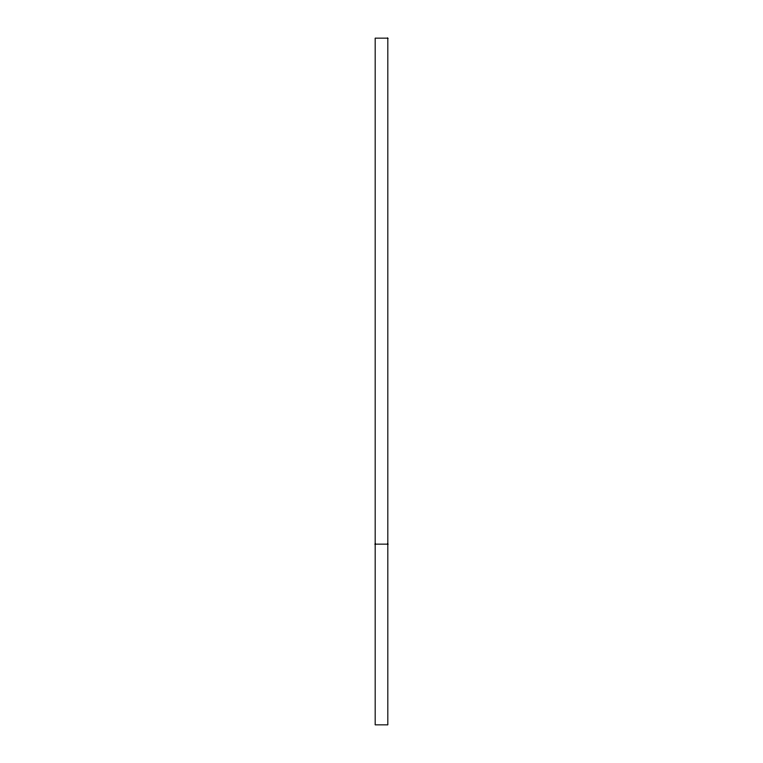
<?xml version="1.0" encoding="UTF-8"?>
<svg xmlns="http://www.w3.org/2000/svg" width="763" height="763" viewBox="0 0 763 763"><rect width="100%" height="100%" fill="white"/><g stroke="black" fill="none" stroke-linecap="round" stroke-linejoin="round"><path stroke-width="1.14" d="M375.177 544.143L387.823 544.143M387.823 38.15L375.177 38.15L375.177 724.85L387.823 724.85L387.823 38.15"/></g></svg>
